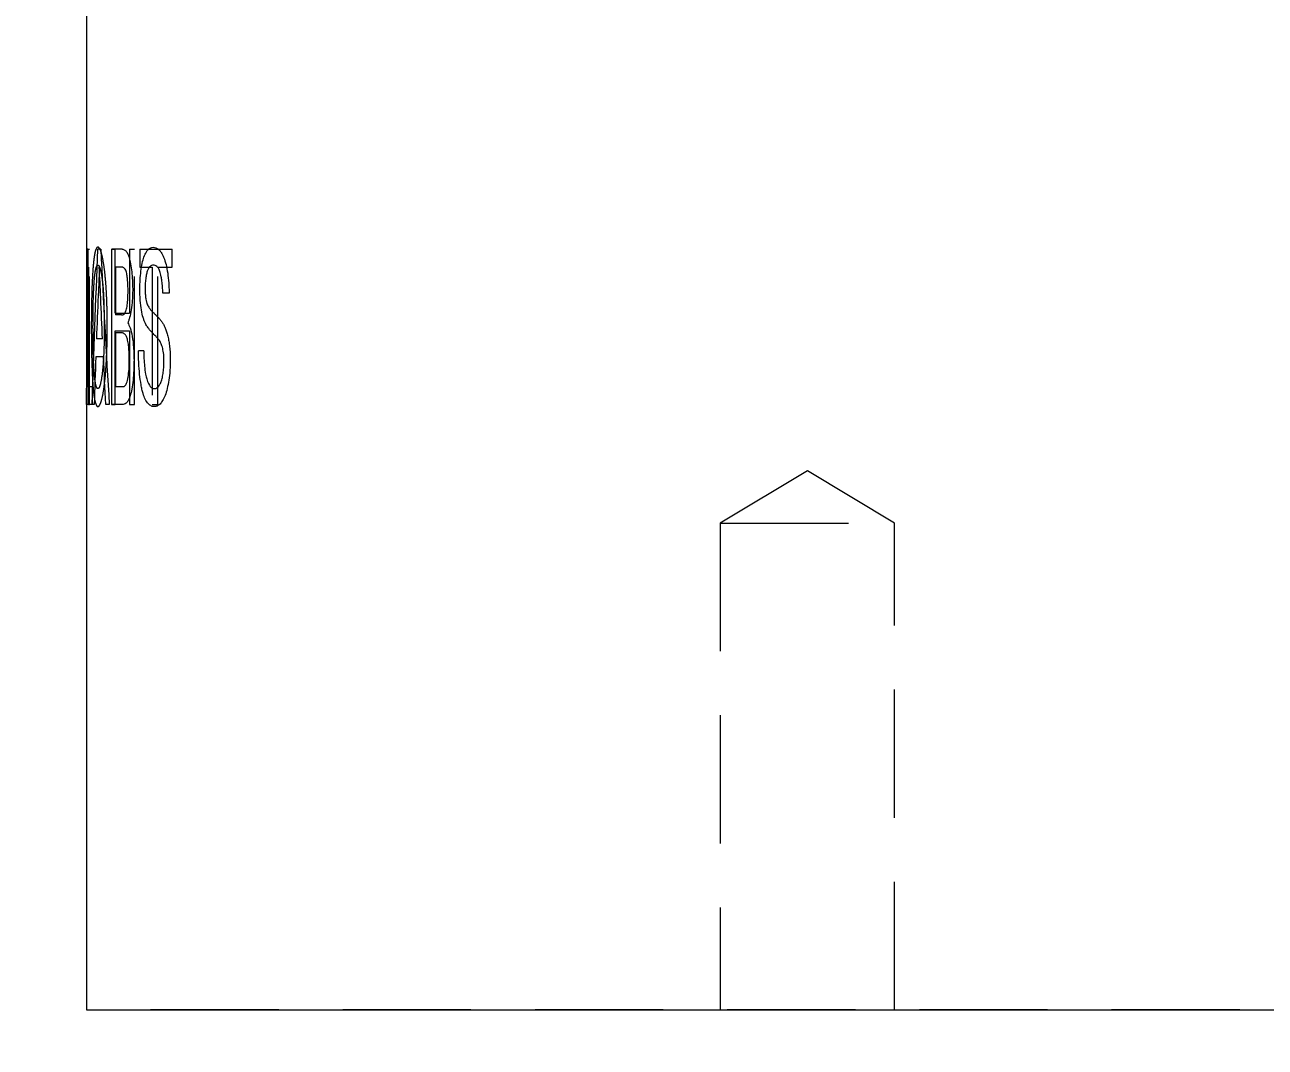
# Model space of a CAD drawing. Header units: millimetres. Extents: x 11 to 154, y 24 to 267.
# Drawn here: x 58.14 to 70.44, y 151.4 to 161.54 of the extents above; entities that cross this region are included whole.
import ezdxf

# ---------------------------------------------------------------- set-up
doc = ezdxf.new("R2010")
doc.units = ezdxf.units.MM
doc.header["$PDSIZE"] = -1
doc.linetypes.add('HIDDEN', pattern=[1.905, 1.27, -0.635])
doc.dimstyles.new('ISO-25', dxfattribs={"dimtxt": 2.5, "dimasz": 2.5, "dimexe": 1.25, "dimexo": 0.625, "dimtad": 1, "dimtxsty": 'Standard', "dimcen": 2.5, "dimadec": 0, "dimazin": 0, "dimtfac": 1, "dimtmove": 0, "dimatfit": 3, "dimfxl": 1, "dimarcsym": 0})

# ---------------------------------------------------------------- blocks, each defined once
blk = doc.blocks.new('*D33')
at = {"color": 0, "lineweight": -2}
for start, end in [(206.9483, 226.6819), (244.9569, 264.0897)]:
    blk.add_arc((98.216, 212.195), 40.835, start, end, dxfattribs=at)
at = {"color": 0}
for points in [[(61.334, 193.468), (62.296, 193.91), (60.487, 196.573)], [(94.045, 172.105), (93.977, 171.049), (97.18, 171.373)]]:
    blk.add_solid(points, dxfattribs=at)
at = {"layer": 'Defpoints', "color": 0}
for p in [(98.216, 212.195), (98.216, 212.195), (58.768, 195.861), (69.096, 183.568), (96.835, 157.794)]:
    blk.add_point(p, dxfattribs=at)
at = {"color": 0, "insert": (75.098, 178.534), "char_height": 2.8222, "attachment_point": 5}
blk.add_mtext('66°', dxfattribs=at)

msp = doc.modelspace()

# ---------------------------------------------------------------- linework, layer by layer
at = {"color": 7, "linetype": 'Continuous', "lineweight": 0}
for p, q in [((58.755, 161.788), (58.755, 159.209)), ((58.768, 159.314), (58.762, 159.314)), ((58.762, 157.773), (58.762, 159.314)), ((58.768, 159.314), (58.768, 157.95)), ((58.896, 159.314), (58.868, 159.314)), ((59.108, 159.314), (59.006, 159.314)), ((59.006, 157.773), (59.006, 159.314)), ((58.755, 159.209), (58.755, 158.6)), ((59.095, 159.136), (59.042, 159.136)), ((59.042, 159.136), (59.042, 158.662)), ((59.573, 158.879), (59.511, 158.879)), ((58.755, 158.6), (58.755, 158.2)), ((59.1, 158.662), (59.042, 158.662)), ((59.104, 158.484), (59.042, 158.484)), ((59.042, 158.484), (59.042, 157.95)), ((58.913, 158.425), (58.853, 158.425)), ((58.922, 158.247), (58.847, 158.247)), ((59.321, 158.306), (59.269, 158.306)), ((58.755, 158.2), (58.755, 157.782)), ((58.809, 157.95), (58.768, 157.95)), ((58.809, 157.95), (58.809, 157.773)), ((59.109, 157.95), (59.042, 157.95)), ((58.755, 157.782), (58.755, 151.773)), ((58.757, 157.773), (58.755, 157.773)), ((58.809, 157.773), (58.762, 157.773)), ((58.83, 157.773), (58.811, 157.773)), ((58.98, 157.773), (58.946, 157.773)), ((59.108, 157.773), (59.006, 157.773)), ((58.755, 151.773), (77.805, 151.773))]:
    msp.add_line(p, q, dxfattribs=at)
at = {"color": 7, "linetype": 'HIDDEN', "lineweight": 0}
for p, q in [((58.759, 159.314), (58.785, 159.314)), ((58.785, 157.773), (58.785, 159.314)), ((59.003, 159.314), (59.003, 157.773)), ((59.003, 159.314), (59.039, 159.314)), ((59.039, 158.681), (59.039, 159.314)), ((59.182, 159.314), (59.182, 158.681)), ((59.182, 159.314), (59.229, 159.314)), ((59.229, 157.773), (59.229, 159.314)), ((59.283, 159.314), (59.283, 159.136)), ((59.283, 159.314), (59.602, 159.314)), ((59.602, 159.136), (59.602, 159.314)), ((58.759, 159.136), (58.774, 159.136)), ((58.774, 159.136), (58.774, 158.642)), ((59.283, 159.136), (59.405, 159.136)), ((59.405, 159.136), (59.405, 157.773)), ((59.462, 159.136), (59.602, 159.136)), ((59.462, 157.773), (59.462, 159.136)), ((58.76, 158.642), (58.774, 158.642)), ((59.039, 158.681), (59.182, 158.681)), ((59.039, 158.504), (59.182, 158.504)), ((59.039, 157.773), (59.039, 158.504)), ((59.182, 158.504), (59.182, 157.773)), ((58.765, 158.464), (58.774, 158.464)), ((58.774, 158.464), (58.774, 157.773)), ((58.755, 157.782), (58.756, 158.098)), ((58.774, 157.773), (58.785, 157.773)), ((59.003, 157.773), (59.039, 157.773)), ((59.182, 157.773), (59.229, 157.773)), ((59.405, 157.773), (59.462, 157.773)), ((65.899, 157.116), (65.036, 156.598)), ((66.763, 156.598), (65.899, 157.116)), ((65.036, 156.598), (66.763, 156.598)), ((65.036, 156.598), (65.036, 151.773)), ((66.763, 151.773), (66.763, 156.598)), ((96.855, 151.773), (58.755, 151.773)), ((65.037, 151.773), (66.762, 151.773))]:
    msp.add_line(p, q, dxfattribs=at)
at = {"color": 8, "linetype": 'Continuous', "lineweight": 0}
msp.add_line((58.755, 157.773), (58.755, 157.782), dxfattribs=at)
msp.add_circle((77.799, 176.831), 40.835)
at = {"color": 7, "linetype": 'Continuous', "lineweight": 0}
for points, knots in [([(58.755, 195.874), (58.763, 195.866), (58.779, 195.85), (58.886, 195.743), (59.01, 195.619), (59.164, 195.466), (59.403, 195.227), (59.759, 194.87), (60.177, 194.452), (60.66, 193.969), (61.144, 193.485), (61.604, 193.025), (62.025, 192.604), (62.466, 192.163), (62.93, 191.699), (63.414, 191.215), (63.919, 190.711), (64.438, 190.191), (65.034, 189.596), (65.707, 188.922), (66.464, 188.165), (67.24, 187.389), (68.039, 186.59), (68.858, 185.771), (69.696, 184.933), (70.546, 184.083), (71.47, 183.159), (72.467, 182.162), (73.538, 181.091), (74.62, 180.009), (75.718, 178.912), (76.827, 177.803), (77.948, 176.681), (79.071, 175.558), (80.184, 174.446), (81.28, 173.349), (82.361, 172.268), (83.437, 171.192), (84.514, 170.115), (85.587, 169.042), (86.656, 167.973), (87.709, 166.92), (88.599, 166.03), (89.329, 165.3), (89.909, 164.72), (90.479, 164.15), (91.04, 163.589), (91.589, 163.04), (92.127, 162.502), (92.649, 161.98), (93.237, 161.393), (93.875, 160.755), (94.429, 160.2), (94.843, 159.786), (95.139, 159.49), (95.417, 159.213), (95.725, 158.904), (96.044, 158.585), (96.351, 158.279), (96.592, 158.037), (96.757, 157.872), (96.846, 157.783), (96.847, 157.782), (96.847, 157.782)], [0, 0, 0, 0, 0.017146, 0.034439, 0.043314, 0.05219, 0.070087, 0.087228, 0.104483, 0.122057, 0.139729, 0.151797, 0.163865, 0.176028, 0.18819, 0.200609, 0.213029, 0.225522, 0.238015, 0.25477, 0.271526, 0.28841, 0.305294, 0.322532, 0.33977, 0.357111, 0.374452, 0.395574, 0.416697, 0.437972, 0.459248, 0.480983, 0.502719, 0.524608, 0.546496, 0.567695, 0.588894, 0.610246, 0.631597, 0.653483, 0.675368, 0.697469, 0.719569, 0.732466, 0.745363, 0.75832, 0.771278, 0.784453, 0.797627, 0.810892, 0.824156, 0.844139, 0.864229, 0.874467, 0.884704, 0.895019, 0.905334, 0.92176, 0.938287, 0.955155, 0.972151, 0.988581, 1, 1, 1, 1]), ([(59.108, 159.314), (59.112, 159.313), (59.121, 159.312), (59.133, 159.306), (59.146, 159.296), (59.161, 159.275), (59.178, 159.232), (59.192, 159.169), (59.203, 159.092), (59.209, 159.02), (59.211, 158.96), (59.212, 158.929), (59.212, 158.914)], [0, 0, 0, 0, 0.100122, 0.182456, 0.250311, 0.375341, 0.500234, 0.6217, 0.749967, 0.874883, 0.937421, 1, 1, 1, 1]), ([(59.283, 158.911), (59.283, 158.927), (59.284, 158.959), (59.286, 159.022), (59.293, 159.096), (59.306, 159.176), (59.324, 159.242), (59.345, 159.285), (59.368, 159.314), (59.391, 159.33), (59.407, 159.332), (59.415, 159.333)], [0, 0, 0, 0, 0.06258, 0.125116, 0.250021, 0.374911, 0.499778, 0.642544, 0.749771, 0.874857, 1, 1, 1, 1]), ([(59.415, 159.333), (59.424, 159.332), (59.442, 159.331), (59.468, 159.314), (59.49, 159.289), (59.507, 159.26), (59.525, 159.221), (59.543, 159.163), (59.56, 159.078), (59.568, 158.997), (59.572, 158.93), (59.573, 158.896), (59.573, 158.879)], [0, 0, 0, 0, 0.125118, 0.250171, 0.350237, 0.436012, 0.50033, 0.62476, 0.749993, 0.874893, 0.937429, 1, 1, 1, 1]), ([(58.881, 159.136), (58.881, 159.111), (58.879, 159.062), (58.877, 158.99), (58.873, 158.919), (58.871, 158.874), (58.87, 158.851)], [0, 0, 0, 0, 0.25001, 0.499994, 0.749983, 1, 1, 1, 1]), ([(59.166, 158.895), (59.166, 158.905), (59.166, 158.926), (59.164, 158.968), (59.161, 159.013), (59.156, 159.056), (59.15, 159.086), (59.142, 159.11), (59.131, 159.125), (59.119, 159.132), (59.107, 159.136), (59.099, 159.136), (59.095, 159.136)], [0, 0, 0, 0, 0.062577, 0.125121, 0.249966, 0.349884, 0.424833, 0.499795, 0.624556, 0.749682, 0.874835, 1, 1, 1, 1]), ([(59.418, 159.156), (59.411, 159.155), (59.4, 159.154), (59.385, 159.145), (59.373, 159.131), (59.361, 159.111), (59.351, 159.077), (59.342, 159.034), (59.337, 158.99), (59.335, 158.954), (59.335, 158.935), (59.335, 158.926)], [0, 0, 0, 0, 0.163413, 0.285986, 0.393209, 0.500329, 0.625199, 0.75014, 0.874884, 0.937439, 1, 1, 1, 1]), ([(59.511, 158.879), (59.51, 158.899), (59.509, 158.941), (59.503, 158.995), (59.495, 159.049), (59.478, 159.109), (59.456, 159.142), (59.434, 159.154), (59.423, 159.155), (59.418, 159.156)], [0, 0, 0, 0, 0.125256, 0.250449, 0.350583, 0.500453, 0.749411, 0.874669, 1, 1, 1, 1]), ([(59.136, 158.68), (59.138, 158.684), (59.142, 158.692), (59.15, 158.715), (59.159, 158.758), (59.164, 158.813), (59.165, 158.86), (59.166, 158.883), (59.166, 158.895)], [0, 0, 0, 0, 0.125328, 0.250532, 0.499795, 0.749383, 0.874645, 1, 1, 1, 1]), ([(59.212, 158.914), (59.212, 158.896), (59.211, 158.861), (59.207, 158.791), (59.199, 158.711), (59.185, 158.646), (59.173, 158.607), (59.166, 158.591), (59.163, 158.583)], [0, 0, 0, 0, 0.125206, 0.250335, 0.499925, 0.749564, 0.874746, 1, 1, 1, 1]), ([(59.338, 158.578), (59.334, 158.587), (59.326, 158.604), (59.312, 158.644), (59.297, 158.707), (59.288, 158.789), (59.284, 158.858), (59.283, 158.894), (59.283, 158.911)], [0, 0, 0, 0, 0.125276, 0.250492, 0.5002, 0.749619, 0.874776, 1, 1, 1, 1]), ([(59.335, 158.926), (59.335, 158.913), (59.336, 158.888), (59.338, 158.851), (59.342, 158.817), (59.347, 158.799), (59.349, 158.789)], [0, 0, 0, 0, 0.250197, 0.500057, 0.749872, 1, 1, 1, 1]), ([(59.349, 158.789), (59.35, 158.785), (59.353, 158.776), (59.358, 158.762), (59.369, 158.741), (59.385, 158.719), (59.405, 158.695), (59.426, 158.676), (59.446, 158.656), (59.468, 158.634), (59.488, 158.612), (59.502, 158.592), (59.508, 158.583)], [0, 0, 0, 0, 0.033741, 0.062464, 0.124947, 0.249922, 0.374931, 0.499954, 0.639836, 0.750001, 0.881212, 1, 1, 1, 1]), ([(59.1, 158.662), (59.106, 158.662), (59.114, 158.662), (59.125, 158.668), (59.131, 158.674), (59.134, 158.678), (59.136, 158.68)], [0, 0, 0, 0, 0.500031, 0.750061, 0.876564, 1, 1, 1, 1]), ([(59.178, 158.217), (59.178, 158.228), (59.178, 158.25), (59.177, 158.293), (59.173, 158.346), (59.165, 158.401), (59.154, 158.442), (59.142, 158.466), (59.129, 158.477), (59.116, 158.483), (59.108, 158.484), (59.104, 158.484)], [0, 0, 0, 0, 0.062603, 0.125171, 0.250046, 0.377426, 0.499585, 0.62448, 0.7496, 0.874787, 1, 1, 1, 1]), ([(59.163, 158.583), (59.167, 158.576), (59.175, 158.563), (59.191, 158.525), (59.209, 158.454), (59.22, 158.36), (59.224, 158.277), (59.225, 158.235), (59.225, 158.214)], [0, 0, 0, 0, 0.125319, 0.250592, 0.500071, 0.749487, 0.874715, 1, 1, 1, 1]), ([(59.477, 158.408), (59.474, 158.411), (59.47, 158.418), (59.457, 158.432), (59.436, 158.456), (59.405, 158.486), (59.377, 158.517), (59.359, 158.542), (59.348, 158.559), (59.341, 158.571), (59.338, 158.578)], [0, 0, 0, 0, 0.049993, 0.099998, 0.249994, 0.50002, 0.750011, 0.850014, 0.910019, 1, 1, 1, 1]), ([(59.508, 158.583), (59.513, 158.574), (59.524, 158.556), (59.538, 158.524), (59.552, 158.485), (59.563, 158.439), (59.573, 158.388), (59.58, 158.331), (59.584, 158.271), (59.584, 158.23), (59.584, 158.21)], [0, 0, 0, 0, 0.125062, 0.25011, 0.375117, 0.500064, 0.625049, 0.750021, 0.87501, 1, 1, 1, 1]), ([(59.522, 158.199), (59.522, 158.211), (59.522, 158.235), (59.519, 158.281), (59.51, 158.334), (59.498, 158.368), (59.487, 158.392), (59.481, 158.401), (59.477, 158.408)], [0, 0, 0, 0, 0.125276, 0.250377, 0.499682, 0.749411, 0.832941, 1, 1, 1, 1]), ([(59.429, 157.753), (59.424, 157.753), (59.413, 157.753), (59.393, 157.76), (59.366, 157.778), (59.338, 157.818), (59.317, 157.873), (59.304, 157.924), (59.292, 157.985), (59.28, 158.072), (59.273, 158.167), (59.27, 158.246), (59.27, 158.286), (59.269, 158.306)], [0, 0, 0, 0, 0.062573, 0.125144, 0.250176, 0.392884, 0.499956, 0.562502, 0.625044, 0.749958, 0.874885, 0.937441, 1, 1, 1, 1]), ([(59.321, 158.306), (59.322, 158.28), (59.323, 158.228), (59.329, 158.149), (59.338, 158.079), (59.356, 158.004), (59.38, 157.957), (59.406, 157.933), (59.42, 157.932), (59.426, 157.931)], [0, 0, 0, 0, 0.125269, 0.250475, 0.393179, 0.500385, 0.749564, 0.874743, 1, 1, 1, 1]), ([(59.225, 158.214), (59.225, 158.197), (59.224, 158.163), (59.222, 158.095), (59.216, 158.013), (59.204, 157.926), (59.19, 157.866), (59.177, 157.832), (59.164, 157.806), (59.147, 157.786), (59.128, 157.774), (59.114, 157.773), (59.108, 157.773)], [0, 0, 0, 0, 0.062574, 0.125119, 0.25001, 0.379939, 0.499567, 0.568045, 0.642541, 0.749745, 0.874859, 1, 1, 1, 1]), ([(59.134, 157.958), (59.137, 157.961), (59.143, 157.968), (59.152, 157.985), (59.16, 158.009), (59.169, 158.054), (59.175, 158.11), (59.178, 158.171), (59.178, 158.202), (59.178, 158.217)], [0, 0, 0, 0, 0.125217, 0.250387, 0.375469, 0.500473, 0.749665, 0.874769, 1, 1, 1, 1]), ([(59.426, 157.931), (59.432, 157.931), (59.443, 157.932), (59.459, 157.943), (59.475, 157.962), (59.49, 157.99), (59.504, 158.029), (59.514, 158.08), (59.519, 158.128), (59.522, 158.169), (59.522, 158.189), (59.522, 158.199)], [0, 0, 0, 0, 0.125125, 0.25023, 0.375255, 0.500256, 0.625168, 0.750017, 0.8749, 0.937428, 1, 1, 1, 1]), ([(59.584, 158.21), (59.584, 158.193), (59.584, 158.16), (59.58, 158.093), (59.571, 158.014), (59.555, 157.93), (59.534, 157.862), (59.509, 157.811), (59.483, 157.776), (59.46, 157.76), (59.442, 157.754), (59.433, 157.753), (59.429, 157.753)], [0, 0, 0, 0, 0.062574, 0.125105, 0.249994, 0.375074, 0.499769, 0.62475, 0.749775, 0.874846, 0.937416, 1, 1, 1, 1]), ([(59.109, 157.95), (59.111, 157.951), (59.115, 157.951), (59.122, 157.951), (59.128, 157.953), (59.132, 157.956), (59.134, 157.958)], [0, 0, 0, 0, 0.305852, 0.500069, 0.743857, 1, 1, 1, 1])]:
    msp.add_open_spline(points, degree=3, knots=knots, dxfattribs=at)
at = {"color": 7, "linetype": 'HIDDEN', "lineweight": 0}
for points, knots in [([(96.847, 157.782), (96.85, 157.78), (96.859, 157.77), (96.797, 157.832), (96.662, 157.967), (96.456, 158.173), (96.196, 158.433), (95.876, 158.754), (95.541, 159.088), (95.216, 159.413), (94.919, 159.71), (94.602, 160.027), (94.263, 160.366), (93.904, 160.725), (93.526, 161.103), (93.132, 161.498), (92.678, 161.951), (92.161, 162.468), (91.577, 163.052), (90.972, 163.658), (90.343, 164.286), (89.695, 164.935), (89.026, 165.604), (88.342, 166.287), (87.574, 167.055), (86.72, 167.91), (85.774, 168.855), (84.813, 169.816), (83.832, 170.798), (82.833, 171.796), (81.818, 172.811), (80.795, 173.834), (79.77, 174.859), (78.747, 175.882), (77.726, 176.904), (76.702, 177.927), (75.672, 178.957), (74.639, 179.99), (73.603, 181.027), (72.57, 182.059), (71.608, 183.021), (70.718, 183.912), (69.897, 184.732), (69.084, 185.545), (68.277, 186.353), (67.477, 187.152), (66.685, 187.944), (65.909, 188.72), (65.229, 189.4), (64.642, 189.987), (64.142, 190.487), (63.654, 190.975), (63.176, 191.453), (62.711, 191.918), (62.26, 192.369), (61.826, 192.803), (61.341, 193.288), (60.823, 193.807), (60.381, 194.248), (60.059, 194.57), (59.832, 194.797), (59.624, 195.005), (59.384, 195.245), (59.137, 195.492), (58.957, 195.672), (58.854, 195.775), (58.798, 195.832), (58.762, 195.867), (58.758, 195.872), (58.755, 195.874)], [0, 0, 0, 0, 0.00514, 0.022112, 0.039226, 0.05469, 0.070251, 0.086097, 0.102033, 0.112487, 0.122941, 0.133476, 0.144011, 0.154772, 0.165533, 0.176359, 0.187186, 0.20151, 0.215834, 0.230269, 0.244704, 0.259441, 0.274178, 0.289001, 0.303824, 0.323232, 0.342641, 0.362195, 0.38175, 0.401721, 0.421692, 0.441791, 0.46189, 0.4817, 0.50151, 0.521435, 0.541361, 0.561654, 0.581947, 0.602372, 0.622797, 0.639427, 0.656057, 0.672775, 0.689493, 0.706519, 0.723545, 0.740696, 0.757847, 0.769689, 0.781531, 0.793432, 0.805332, 0.817442, 0.829551, 0.841748, 0.853944, 0.872366, 0.890891, 0.900336, 0.90978, 0.919296, 0.928812, 0.946232, 0.963789, 0.972799, 0.98181, 0.990905, 1, 1, 1, 1]), ([(96.847, 157.782), (96.85, 157.78), (96.859, 157.77), (96.797, 157.832), (96.662, 157.967), (96.456, 158.173), (96.196, 158.433), (95.876, 158.754), (95.541, 159.088), (95.216, 159.413), (94.919, 159.71), (94.602, 160.027), (94.263, 160.366), (93.904, 160.725), (93.526, 161.103), (93.132, 161.498), (92.678, 161.951), (92.161, 162.468), (91.577, 163.052), (90.972, 163.658), (90.343, 164.286), (89.695, 164.935), (89.026, 165.604), (88.342, 166.287), (87.574, 167.055), (86.72, 167.91), (85.774, 168.855), (84.813, 169.816), (83.832, 170.798), (82.833, 171.796), (81.818, 172.811), (80.795, 173.834), (79.77, 174.859), (78.747, 175.882), (77.726, 176.904), (76.702, 177.927), (75.672, 178.957), (74.639, 179.99), (73.603, 181.027), (72.57, 182.059), (71.608, 183.021), (70.718, 183.912), (69.897, 184.732), (69.084, 185.545), (68.277, 186.353), (67.477, 187.152), (66.685, 187.944), (65.909, 188.72), (65.229, 189.4), (64.642, 189.987), (64.142, 190.487), (63.654, 190.975), (63.176, 191.453), (62.711, 191.918), (62.26, 192.369), (61.826, 192.803), (61.341, 193.288), (60.823, 193.807), (60.381, 194.248), (60.059, 194.57), (59.832, 194.797), (59.624, 195.005), (59.384, 195.245), (59.137, 195.492), (58.957, 195.672), (58.854, 195.775), (58.798, 195.832), (58.762, 195.867), (58.758, 195.872), (58.755, 195.874)], [0, 0, 0, 0, 0.00514, 0.022112, 0.039226, 0.05469, 0.070251, 0.086097, 0.102033, 0.112487, 0.122941, 0.133476, 0.144011, 0.154772, 0.165533, 0.176359, 0.187186, 0.20151, 0.215834, 0.230269, 0.244704, 0.259441, 0.274178, 0.289001, 0.303824, 0.323232, 0.342641, 0.362195, 0.38175, 0.401721, 0.421692, 0.441791, 0.46189, 0.4817, 0.50151, 0.521435, 0.541361, 0.561654, 0.581947, 0.602372, 0.622797, 0.639427, 0.656057, 0.672775, 0.689493, 0.706519, 0.723545, 0.740696, 0.757847, 0.769689, 0.781531, 0.793432, 0.805332, 0.817442, 0.829551, 0.841748, 0.853944, 0.872366, 0.890891, 0.900336, 0.90978, 0.919296, 0.928812, 0.946232, 0.963789, 0.972799, 0.98181, 0.990905, 1, 1, 1, 1]), ([(58.757, 195.875), (59.635, 194.784), (61.427, 192.56), (64.178, 189.272), (66.978, 186.022), (69.779, 182.875), (72.527, 179.887), (75.223, 177.054), (77.863, 174.369), (80.504, 171.777), (83.145, 169.275), (85.796, 166.855), (88.458, 164.519), (91.131, 162.265), (93.808, 160.111), (95.71, 158.622), (96.733, 157.869), (96.849, 157.784)], [0, 0, 0, 0, 0.077792, 0.158666, 0.238086, 0.316073, 0.392647, 0.46357, 0.533276, 0.601785, 0.669117, 0.735297, 0.801145, 0.865862, 0.929474, 0.992009, 1, 1, 1, 1]), ([(58.757, 195.875), (59.635, 194.784), (61.427, 192.56), (64.178, 189.272), (66.978, 186.022), (69.779, 182.875), (72.527, 179.887), (75.223, 177.054), (77.863, 174.369), (80.504, 171.777), (83.145, 169.275), (85.796, 166.855), (88.458, 164.519), (91.131, 162.265), (93.808, 160.111), (95.71, 158.622), (96.733, 157.869), (96.849, 157.784)], [0, 0, 0, 0, 0.077792, 0.158666, 0.238086, 0.316073, 0.392647, 0.46357, 0.533276, 0.601785, 0.669117, 0.735297, 0.801145, 0.865862, 0.929474, 0.992009, 1, 1, 1, 1]), ([(58.759, 159.314), (58.758, 159.312), (58.757, 159.31), (58.756, 159.281), (58.755, 159.249), (58.755, 159.218), (58.755, 159.209)], [0, 0, 0, 0, 0.460295, 0.690387, 0.919883, 1, 1, 1, 1]), ([(58.867, 159.333), (58.864, 159.333), (58.859, 159.332), (58.849, 159.317), (58.839, 159.289), (58.831, 159.244), (58.826, 159.204), (58.821, 159.156), (58.812, 159.05), (58.807, 158.911), (58.804, 158.766), (58.803, 158.692), (58.802, 158.616), (58.802, 158.566), (58.802, 158.541)], [0, 0, 0, 0, 0.062625, 0.125236, 0.250293, 0.312905, 0.375513, 0.438119, 0.50072, 0.749501, 0.812121, 0.874745, 0.937366, 1, 1, 1, 1]), ([(58.96, 158.523), (58.96, 158.548), (58.96, 158.6), (58.959, 158.702), (58.955, 158.828), (58.947, 158.972), (58.935, 159.1), (58.919, 159.205), (58.902, 159.282), (58.887, 159.318), (58.875, 159.332), (58.87, 159.333), (58.867, 159.333)], [0, 0, 0, 0, 0.062587, 0.125163, 0.250204, 0.37519, 0.500099, 0.625038, 0.749928, 0.874855, 0.937418, 1, 1, 1, 1]), ([(58.756, 158.893), (58.756, 158.911), (58.756, 158.947), (58.756, 158.999), (58.756, 159.045), (58.756, 159.097), (58.757, 159.124), (58.758, 159.135), (58.759, 159.135), (58.759, 159.136)], [0, 0, 0, 0, 0.125241, 0.250361, 0.375462, 0.500531, 0.749342, 0.874663, 1, 1, 1, 1]), ([(58.818, 158.542), (58.819, 158.561), (58.819, 158.598), (58.819, 158.673), (58.821, 158.802), (58.826, 158.943), (58.835, 159.051), (58.843, 159.101), (58.85, 159.13), (58.855, 159.145), (58.861, 159.154), (58.865, 159.155), (58.867, 159.156)], [0, 0, 0, 0, 0.062646, 0.125295, 0.250476, 0.49949, 0.624482, 0.749509, 0.812123, 0.874748, 0.937363, 1, 1, 1, 1]), ([(58.867, 159.156), (58.869, 159.155), (58.873, 159.154), (58.882, 159.141), (58.893, 159.111), (58.905, 159.048), (58.916, 158.967), (58.923, 158.863), (58.927, 158.751), (58.929, 158.636), (58.929, 158.559), (58.93, 158.52)], [0, 0, 0, 0, 0.062578, 0.125142, 0.25003, 0.374986, 0.499835, 0.624702, 0.74972, 0.874839, 1, 1, 1, 1]), ([(58.76, 158.642), (58.76, 158.642), (58.759, 158.643), (58.758, 158.649), (58.757, 158.66), (58.756, 158.684), (58.756, 158.724), (58.756, 158.775), (58.756, 158.824), (58.756, 158.863), (58.756, 158.883), (58.756, 158.893)], [0, 0, 0, 0, 0.1252, 0.250367, 0.375454, 0.500305, 0.621938, 0.749881, 0.87485, 0.937407, 1, 1, 1, 1]), ([(58.755, 158.6), (58.755, 158.571), (58.756, 158.511), (58.757, 158.493), (58.757, 158.484)], [0, 0, 0, 0, 0.477001, 1, 1, 1, 1]), ([(58.757, 158.484), (58.757, 158.473), (58.757, 158.457), (58.756, 158.431), (58.756, 158.416), (58.756, 158.408)], [0, 0, 0, 0, 0.500001, 0.749982, 1, 1, 1, 1]), ([(58.802, 158.541), (58.802, 158.515), (58.802, 158.465), (58.803, 158.365), (58.805, 158.235), (58.81, 158.096), (58.816, 157.973), (58.825, 157.876), (58.837, 157.806), (58.849, 157.769), (58.859, 157.755), (58.864, 157.753), (58.867, 157.753)], [0, 0, 0, 0, 0.062582, 0.125154, 0.25018, 0.392964, 0.500099, 0.624969, 0.749916, 0.874863, 0.937427, 1, 1, 1, 1]), ([(58.867, 157.931), (58.865, 157.931), (58.861, 157.932), (58.854, 157.943), (58.845, 157.97), (58.838, 158.018), (58.833, 158.068), (58.828, 158.124), (58.824, 158.204), (58.82, 158.311), (58.819, 158.411), (58.819, 158.486), (58.819, 158.523), (58.818, 158.542)], [0, 0, 0, 0, 0.062562, 0.125097, 0.249956, 0.349932, 0.43567, 0.49999, 0.59996, 0.74982, 0.874869, 0.93743, 1, 1, 1, 1]), ([(58.867, 157.753), (58.87, 157.753), (58.875, 157.755), (58.886, 157.768), (58.901, 157.803), (58.918, 157.875), (58.933, 157.973), (58.945, 158.094), (58.953, 158.23), (58.958, 158.35), (58.96, 158.448), (58.96, 158.498), (58.96, 158.523)], [0, 0, 0, 0, 0.06257, 0.125136, 0.250071, 0.375616, 0.499936, 0.624845, 0.749848, 0.874861, 0.937433, 1, 1, 1, 1]), ([(58.93, 158.52), (58.93, 158.502), (58.929, 158.465), (58.929, 158.392), (58.926, 158.302), (58.921, 158.199), (58.91, 158.076), (58.896, 157.982), (58.881, 157.943), (58.873, 157.932), (58.869, 157.931), (58.867, 157.931)], [0, 0, 0, 0, 0.062683, 0.125353, 0.250621, 0.377425, 0.50094, 0.749588, 0.874671, 0.937325, 1, 1, 1, 1]), ([(58.756, 158.408), (58.756, 158.392), (58.756, 158.361), (58.756, 158.309), (58.755, 158.255), (58.755, 158.217), (58.755, 158.198)], [0, 0, 0, 0, 0.250005, 0.499976, 0.749968, 1, 1, 1, 1]), ([(58.756, 158.098), (58.756, 158.116), (58.757, 158.151), (58.757, 158.221), (58.758, 158.293), (58.759, 158.358), (58.76, 158.403), (58.761, 158.431), (58.761, 158.448), (58.762, 158.454), (58.762, 158.457)], [0, 0, 0, 0, 0.125066, 0.250129, 0.500224, 0.641824, 0.750174, 0.874985, 0.937473, 1, 1, 1, 1]), ([(58.762, 158.457), (58.762, 158.459), (58.763, 158.462), (58.764, 158.464), (58.765, 158.464), (58.765, 158.464)], [0, 0, 0, 0, 0.285639, 0.571402, 1, 1, 1, 1])]:
    msp.add_open_spline(points, degree=3, knots=knots, dxfattribs=at)
at = {"color": 7, "linetype": 'Continuous', "lineweight": 0}
for points in [[(58.811, 157.773), (58.827, 158.286), (58.846, 158.8), (58.868, 159.314)], [(58.896, 159.314), (58.921, 158.8), (58.949, 158.286), (58.98, 157.773)], [(58.895, 158.83), (58.89, 158.932), (58.886, 159.034), (58.881, 159.136)], [(58.87, 158.851), (58.864, 158.709), (58.858, 158.567), (58.853, 158.425)], [(58.913, 158.425), (58.907, 158.56), (58.901, 158.695), (58.895, 158.83)], [(58.847, 158.247), (58.841, 158.089), (58.835, 157.931), (58.83, 157.773)], [(58.946, 157.773), (58.938, 157.931), (58.93, 158.089), (58.922, 158.247)], [(58.755, 158.198), (58.755, 158.056), (58.756, 157.914), (58.757, 157.773)]]:
    msp.add_open_spline(points, degree=3, dxfattribs=at)
at = {"color": 8, "linetype": 'Continuous', "lineweight": 0}
for points, knots in [([(58.755, 159.209), (58.755, 159.195), (58.755, 159.159), (58.756, 159.056), (58.756, 158.961), (58.756, 158.898)], [0, 0, 0, 0, 0.178656, 0.45341, 1, 1, 1, 1]), ([(58.756, 158.898), (58.756, 158.844), (58.756, 158.763), (58.756, 158.67), (58.755, 158.619), (58.755, 158.603), (58.755, 158.6)], [0, 0, 0, 0, 0.478855, 0.716437, 0.959707, 1, 1, 1, 1])]:
    msp.add_open_spline(points, degree=3, knots=knots, dxfattribs=at)

# ---------------------------------------------------------------- dimensions: what is measured, and where the dimension line sits
dim = msp.add_angular_dim_2l(base=(69.096, 183.568), line1=((98.216, 212.195), (96.835, 157.794)), line2=((58.768, 195.861), (98.216, 212.195)), dimstyle='ISO-25', override={"dimtxt": 2.822222, "dimasz": 3.175, "dimexe": 1.778, "dimexo": 1.27, "dimgap": 2.54, "dimtad": 0, "dimtih": 1, "dimtoh": 1, "dimdec": 1, "dimlfac": 2, "dimzin": 1, "dimtdec": 1, "dimtzin": 1})
dim.commit()
dim.dimension.update_dxf_attribs({"geometry": '*D33', "text_midpoint": (75.098, 178.534)})

doc.saveas('drawing.dxf')
